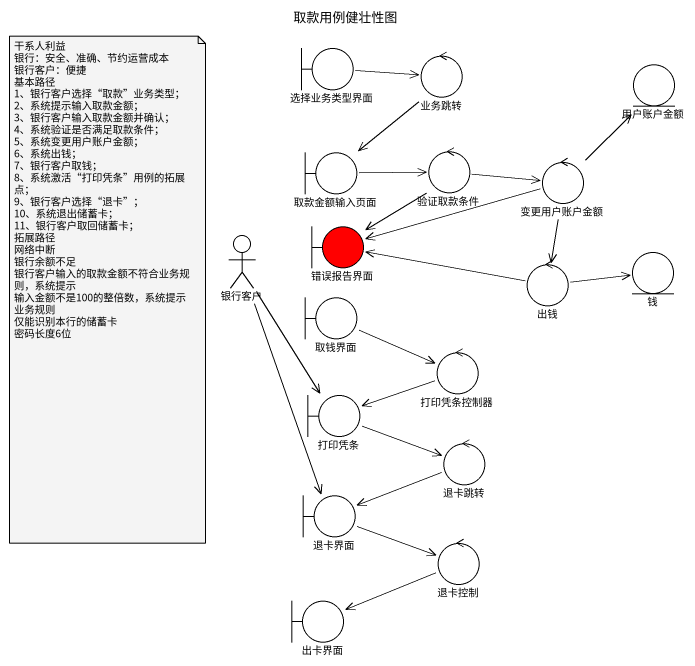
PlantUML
@startuml
title 取款用例健壮性图
boundary 选择业务类型界面
control 业务跳转
entity 用户账户金额
boundary 取款金额输入页面
control 验证取款条件
control 变更用户账户金额
actor 银行客户
boundary 错误报告界面 #FF0000
control 出钱
entity 钱
boundary 取钱界面
control 打印凭条控制器
boundary 打印凭条
control 退卡跳转
boundary 退卡界面
control 退卡控制
boundary 出卡界面
选择业务类型界面 -right-> 业务跳转
业务跳转 --> 取款金额输入页面
取款金额输入页面 -right-> 验证取款条件
验证取款条件 -right-> 变更用户账户金额
验证取款条件 --> 错误报告界面
变更用户账户金额 -up-> 用户账户金额
变更用户账户金额 -left-> 错误报告界面
变更用户账户金额 --> 出钱
银行客户 --> 打印凭条
银行客户 --> 退卡界面
出钱 -left-> 错误报告界面
出钱 -right-> 钱
取钱界面 -right-> 打印凭条控制器
打印凭条控制器 -left-> 打印凭条
打印凭条 -right-> 退卡跳转
退卡跳转 -left-> 退卡界面
退卡界面 -right-> 退卡控制
退卡控制 -left-> 出卡界面
note as N1
  干系人利益
  银行：安全、准确、节约运营成本
  银行客户：便捷
  基本路径
  1、银行客户选择“取款”业务类型；
  2、系统提示输入取款金额；
  3、银行客户输入取款金额并确认；
  4、系统验证是否满足取款条件；
  5、系统变更用户账户金额；
  6、系统出钱；
  7、银行客户取钱；
  8、系统激活“打印凭条”用例的拓展点；
  9、银行客户选择“退卡”；
  10、系统退出储蓄卡；
  11、银行客户取回储蓄卡；
  拓展路径
  网络中断
  银行余额不足
  银行客户输入的取款金额不符合业务规则，系统提示
  输入金额不是100的整倍数，系统提示
  业务规则
  仅能识别本行的储蓄卡
  密码长度6位
end note
@enduml
